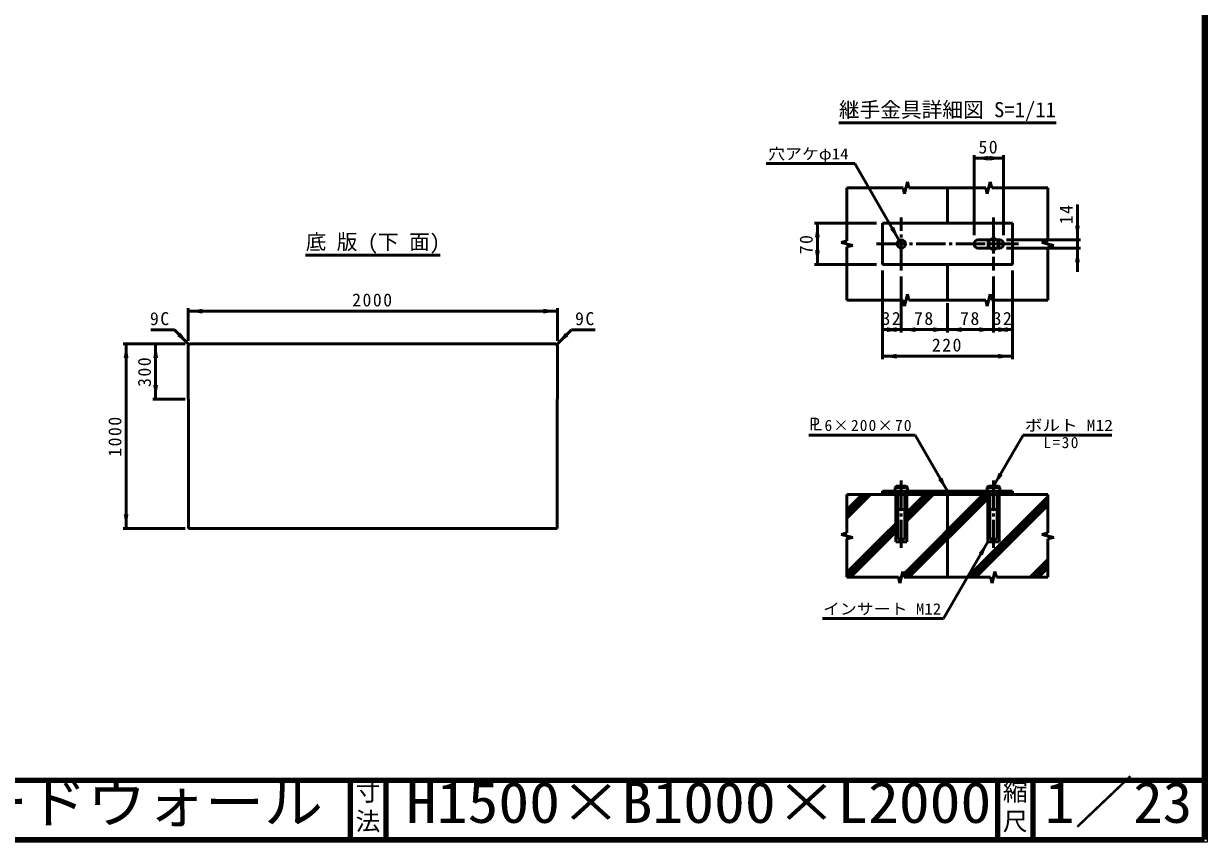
# Model space of a CAD drawing. Units: millimetres, scale not verified, with parts at other scales. Extents: x 100 to 4105, y 100 to 2870.
# Drawn here: x 2102 to 4105, y 100 to 1485 of the extents above; entities that cross this region are included whole.
import ezdxf
from ezdxf.enums import TextEntityAlignment as Align

# ---------------------------------------------------------------- set-up
doc = ezdxf.new("R2010")
doc.units = ezdxf.units.MM
doc.header["$LTSCALE"] = 5
doc.linetypes.add('USER1', pattern=[13.4, 10, -1.2, 1, -1.2])
doc.linetypes.add('USER3', pattern=[8, 4, -4])
doc.layers.add('V-nasSTD', color=7, linetype='Continuous', lineweight=50)
doc.styles.add('ＭＳ ゴシック', font='')
doc.styles.get('ＭＳ ゴシック').set_extended_font_data('MS Gothic')

msp = doc.modelspace()

# ---------------------------------------------------------------- hatches: boundary and pattern name
at = {"layer": 'V-nasSTD'}
for points in [[(3734.273, 1257.354), (3734.273, 1253.354), (3710.273, 1257.354), (3734.273, 1261.354)], [(3736.273, 1257.354), (3736.273, 1261.354), (3760.273, 1257.354), (3736.273, 1253.354)], [(3445.273, 1123.354), (3441.273, 1123.354), (3445.273, 1147.354), (3449.273, 1123.354)], [(3885.273, 1143.354), (3889.273, 1143.354), (3885.273, 1119.354), (3881.273, 1143.354)], [(3571.773, 1139.201), (3575.237, 1141.201), (3583.773, 1118.417), (3568.309, 1137.201)], [(3885.273, 1081.354), (3881.273, 1081.354), (3885.273, 1105.354), (3889.273, 1081.354)], [(3445.273, 1101.354), (3449.273, 1101.354), (3445.273, 1077.354), (3441.273, 1101.354)], [(2404.767, 998.607), (2404.767, 994.607), (2380.767, 998.607), (2404.767, 1002.607)], [(2981.767, 998.607), (2981.767, 1002.607), (3005.767, 998.607), (2981.767, 994.607)], [(2365.202, 959.171), (2368.031, 962), (2382.173, 942.201), (2362.374, 956.343)], [(3021.331, 959.171), (3018.502, 962), (3004.36, 942.201), (3024.159, 956.343)], [(3579.273, 967.354), (3579.273, 963.354), (3555.273, 967.354), (3579.273, 971.354)], [(3563.273, 967.354), (3563.273, 971.354), (3587.273, 967.354), (3563.273, 963.354)], [(3611.273, 967.354), (3611.273, 963.354), (3587.273, 967.354), (3611.273, 971.354)], [(3641.273, 967.354), (3641.273, 971.354), (3665.273, 967.354), (3641.273, 963.354)], [(3689.273, 967.354), (3689.273, 963.354), (3665.273, 967.354), (3689.273, 971.354)], [(3719.273, 967.354), (3719.273, 971.354), (3743.273, 967.354), (3719.273, 963.354)], [(3767.273, 967.354), (3767.273, 963.354), (3743.273, 967.354), (3767.273, 971.354)], [(3751.273, 967.354), (3751.273, 971.354), (3775.273, 967.354), (3751.273, 963.354)], [(2275.767, 919.607), (2271.767, 919.607), (2275.767, 943.607), (2279.767, 919.607)], [(2325.767, 919.607), (2321.767, 919.607), (2325.767, 943.607), (2329.767, 919.607)], [(3579.273, 922.354), (3579.273, 918.354), (3555.273, 922.354), (3579.273, 926.354)], [(3751.273, 922.354), (3751.273, 926.354), (3775.273, 922.354), (3751.273, 918.354)], [(2325.767, 873.857), (2329.767, 873.857), (2325.767, 849.857), (2321.767, 873.857)], [(3755.273, 723.139), (3758.737, 721.139), (3743.273, 702.354), (3751.809, 725.139)], [(3653.273, 715.139), (3656.737, 717.139), (3665.273, 694.354), (3649.809, 713.139)], [(2275.767, 655.107), (2279.767, 655.107), (2275.767, 631.107), (2271.767, 655.107)], [(3721.773, 587.57), (3725.237, 585.57), (3733.773, 608.354), (3718.309, 589.57)]]:
    msp.add_hatch(color=256, dxfattribs=at).paths.add_polyline_path(points)

# ---------------------------------------------------------------- linework, layer by layer
at = {"layer": 'V-nasSTD', "lineweight": 100}
for p, q in [((4100, 105), (4100, 2865)), ((105, 205), (4100, 205)), ((2655, 205), (2655, 105)), ((2715, 205), (2715, 105)), ((3750, 205), (3750, 105)), ((3810, 205), (3810, 105)), ((105, 105), (4100, 105))]:
    msp.add_line(p, q, dxfattribs=at)
at = {"layer": 'V-nasSTD'}
for p, q in [((3481.523, 1317.354), (3849.023, 1317.354)), ((3710.273, 1262.354), (3710.273, 1127.354)), ((3760.273, 1262.354), (3760.273, 1127.354)), ((3358.773, 1248.32), (3508.773, 1248.32)), ((3583.773, 1118.417), (3508.773, 1248.32)), ((3710.273, 1257.354), (3760.273, 1257.354)), ((3495.273, 1207.354), (3590.273, 1207.354)), ((3495.273, 1117.354), (3495.273, 1207.354)), ((3590.273, 1207.354), (3592.773, 1197.354)), ((3597.773, 1217.354), (3592.773, 1197.354)), ((3597.773, 1217.354), (3600.273, 1207.354)), ((3600.273, 1207.354), (3730.273, 1207.354)), ((3665.273, 1207.354), (3665.273, 1147.354)), ((3730.273, 1207.354), (3732.773, 1197.354)), ((3737.773, 1217.354), (3732.773, 1197.354)), ((3737.773, 1217.354), (3740.273, 1207.354)), ((3740.273, 1207.354), (3835.273, 1207.354)), ((3835.273, 1207.354), (3835.273, 1117.354)), ((3885.273, 1119.354), (3885.273, 1179.354)), ((3440.273, 1147.354), (3545.273, 1147.354)), ((3445.273, 1077.354), (3445.273, 1147.354)), ((3555.273, 1147.354), (3555.273, 1077.354)), ((3775.273, 1147.354), (3555.273, 1147.354)), ((3775.273, 1077.354), (3775.273, 1147.354)), ((3734.18, 1117.604), (3743.273, 1122.854)), ((3743.273, 1122.854), (3752.366, 1117.604)), ((3485.273, 1114.854), (3495.273, 1117.354)), ((3485.273, 1114.854), (3505.273, 1109.854)), ((3495.273, 1107.354), (3505.273, 1109.854)), ((3495.273, 1017.354), (3495.273, 1107.354)), ((3717.273, 1119.354), (3737.211, 1119.354)), ((3737.211, 1105.354), (3717.273, 1105.354)), ((3734.18, 1107.104), (3734.18, 1117.604)), ((3743.273, 1101.854), (3734.18, 1107.104)), ((3752.366, 1107.104), (3743.273, 1101.854)), ((3749.335, 1119.354), (3753.273, 1119.354)), ((3753.273, 1105.354), (3749.335, 1105.354)), ((3752.366, 1117.604), (3752.366, 1107.104)), ((3890.273, 1119.354), (3765.273, 1119.354)), ((3890.273, 1105.354), (3765.273, 1105.354)), ((3825.273, 1114.854), (3835.273, 1117.354)), ((3825.273, 1114.854), (3845.273, 1109.854)), ((3835.273, 1107.354), (3845.273, 1109.854)), ((3835.273, 1107.354), (3835.273, 1017.354)), ((3885.273, 1105.354), (3885.273, 1119.354)), ((3885.273, 1065.354), (3885.273, 1105.354)), ((2579.517, 1093.607), (2807.017, 1093.607)), ((3440.273, 1077.354), (3545.273, 1077.354)), ((3555.273, 1077.354), (3775.273, 1077.354)), ((3555.273, 1067.354), (3555.273, 917.354)), ((3665.273, 1077.354), (3665.273, 1017.354)), ((3775.273, 1067.354), (3775.273, 917.354)), ((3587.273, 1057.354), (3587.273, 962.354)), ((3743.273, 1057.354), (3743.273, 962.354)), ((3597.773, 1027.354), (3592.773, 1007.354)), ((3597.773, 1027.354), (3600.273, 1017.354)), ((3737.773, 1027.354), (3732.773, 1007.354)), ((3737.773, 1027.354), (3740.273, 1017.354)), ((2380.767, 1003.607), (2380.767, 948.607)), ((3005.767, 1003.607), (3005.767, 948.607)), ((3590.273, 1017.354), (3495.273, 1017.354)), ((3590.273, 1017.354), (3592.773, 1007.354)), ((3730.273, 1017.354), (3600.273, 1017.354)), ((3665.273, 1012.354), (3665.273, 962.354)), ((3730.273, 1017.354), (3732.773, 1007.354)), ((3835.273, 1017.354), (3740.273, 1017.354)), ((3005.767, 998.607), (2380.767, 998.607)), ((2357.424, 966.949), (2317.424, 966.949)), ((2382.173, 942.201), (2357.424, 966.949)), ((3004.36, 942.201), (3029.109, 966.949)), ((3029.109, 966.949), (3069.109, 966.949)), ((3555.273, 967.354), (3587.273, 967.354)), ((3587.273, 967.354), (3665.273, 967.354)), ((3665.273, 967.354), (3743.273, 967.354)), ((3775.273, 967.354), (3743.273, 967.354)), ((2375.767, 943.607), (2270.767, 943.607)), ((2275.767, 943.607), (2275.767, 631.107)), ((2325.767, 943.607), (2325.767, 849.857)), ((2383.579, 943.607), (2380.767, 940.794)), ((3002.954, 943.607), (2383.579, 943.607)), ((3002.954, 943.607), (3005.767, 940.794)), ((2380.767, 940.794), (2380.767, 849.857)), ((3005.767, 849.857), (3005.767, 940.794)), ((3555.273, 922.354), (3775.273, 922.354)), ((2375.767, 849.857), (2320.767, 849.857)), ((2380.767, 849.857), (2381.548, 849.076)), ((2381.548, 849.076), (2381.548, 631.107)), ((3005.767, 849.857), (3004.985, 849.076)), ((3004.985, 631.107), (3004.985, 849.076)), ((3430.654, 788.957), (3610.654, 788.957)), ((3610.654, 788.957), (3665.273, 694.354)), ((3793.273, 788.957), (3743.273, 702.354)), ((3793.273, 788.957), (3943.273, 788.957)), ((3578.773, 702.354), (3576.773, 700.354)), ((3595.773, 702.354), (3578.773, 702.354)), ((3595.773, 702.354), (3597.773, 700.354)), ((3734.773, 702.354), (3732.773, 700.354)), ((3751.773, 702.354), (3734.773, 702.354)), ((3751.773, 702.354), (3753.773, 700.354)), ((3495.273, 688.354), (3495.273, 623.354)), ((3835.273, 688.354), (3495.273, 688.354)), ((3520.977, 688.354), (3495.273, 662.651)), ((3528.048, 688.354), (3495.273, 655.579)), ((3535.119, 688.354), (3495.273, 648.508)), ((3775.273, 694.354), (3555.273, 694.354)), ((3555.273, 694.354), (3555.273, 688.354)), ((3556.332, 688.354), (3562.332, 694.354)), ((3563.403, 688.354), (3569.403, 694.354)), ((3570.474, 688.354), (3576.474, 694.354)), ((3576.773, 700.354), (3576.773, 694.354)), ((3597.773, 700.354), (3576.773, 700.354)), ((3576.773, 694.354), (3597.773, 694.354)), ((3577.545, 688.354), (3581.273, 692.082)), ((3577.773, 608.354), (3577.773, 688.354)), ((3581.273, 664.354), (3581.273, 694.354)), ((3726.038, 688.354), (3591.026, 553.343)), ((3733.109, 688.354), (3593.109, 548.354)), ((3597.688, 694.354), (3593.273, 689.94)), ((3593.273, 694.354), (3593.273, 664.354)), ((3596.773, 608.354), (3596.773, 688.354)), ((3627.043, 688.354), (3596.773, 658.084)), ((3634.114, 688.354), (3596.773, 651.013)), ((3641.185, 688.354), (3596.773, 643.942)), ((3597.773, 694.354), (3597.773, 700.354)), ((3598.759, 688.354), (3604.759, 694.354)), ((3600.18, 548.354), (3733.773, 681.947)), ((3605.83, 688.354), (3611.83, 694.354)), ((3612.901, 688.354), (3618.901, 694.354)), ((3619.972, 688.354), (3625.972, 694.354)), ((3627.043, 688.354), (3633.043, 694.354)), ((3634.114, 688.354), (3640.114, 694.354)), ((3641.185, 688.354), (3647.185, 694.354)), ((3648.256, 688.354), (3654.256, 694.354)), ((3655.327, 688.354), (3661.327, 694.354)), ((3662.398, 688.354), (3665.273, 691.229)), ((3668.398, 694.354), (3665.273, 691.229)), ((3665.273, 688.354), (3665.273, 548.354)), ((3669.469, 688.354), (3675.469, 694.354)), ((3676.54, 688.354), (3682.54, 694.354)), ((3683.611, 688.354), (3689.611, 694.354)), ((3690.683, 688.354), (3696.683, 694.354)), ((3697.754, 688.354), (3703.754, 694.354)), ((3699.175, 548.354), (3835.273, 684.452)), ((3704.825, 688.354), (3710.825, 694.354)), ((3711.896, 688.354), (3717.896, 694.354)), ((3718.967, 688.354), (3724.967, 694.354)), ((3726.038, 688.354), (3732.038, 694.354)), ((3732.773, 700.354), (3732.773, 694.354)), ((3753.773, 700.354), (3732.773, 700.354)), ((3732.773, 694.354), (3753.773, 694.354)), ((3733.109, 688.354), (3737.273, 692.518)), ((3733.773, 608.354), (3733.773, 688.354)), ((3737.273, 664.354), (3737.273, 694.354)), ((3753.251, 694.354), (3749.273, 690.376)), ((3749.273, 694.354), (3749.273, 664.354)), ((3752.773, 608.354), (3752.773, 688.354)), ((3753.773, 694.354), (3753.773, 700.354)), ((3754.322, 688.354), (3760.322, 694.354)), ((3761.393, 688.354), (3767.393, 694.354)), ((3768.464, 688.354), (3774.464, 694.354)), ((3775.273, 694.354), (3775.273, 688.354)), ((3835.273, 623.354), (3835.273, 688.354)), ((3581.273, 614.354), (3581.273, 664.354)), ((3593.273, 614.354), (3593.273, 664.354)), ((3706.246, 548.354), (3835.273, 677.381)), ((3713.317, 548.354), (3835.273, 670.31)), ((3737.273, 614.354), (3737.273, 664.354)), ((3749.273, 614.354), (3749.273, 664.354)), ((2375.767, 631.107), (2270.767, 631.107)), ((2381.548, 631.107), (3004.985, 631.107)), ((3485.273, 620.854), (3495.273, 623.354)), ((3485.273, 620.854), (3505.273, 615.854)), ((3557.043, 618.354), (3577.773, 639.084)), ((3564.114, 618.354), (3577.773, 632.013)), ((3571.185, 618.354), (3577.773, 624.942)), ((3825.273, 620.854), (3835.273, 623.354)), ((3825.273, 620.854), (3845.273, 615.854)), ((3557.043, 618.354), (3495.273, 556.584)), ((3564.114, 618.354), (3495.273, 549.513)), ((3495.273, 613.354), (3505.273, 615.854)), ((3495.541, 613.422), (3495.273, 613.153)), ((3495.273, 613.354), (3495.273, 548.354)), ((3571.185, 618.354), (3501.185, 548.354)), ((3596.773, 608.354), (3577.773, 608.354)), ((3658.773, 478.451), (3733.773, 608.354)), ((3752.773, 608.354), (3733.773, 608.354)), ((3835.273, 613.354), (3845.273, 615.854)), ((3835.273, 613.354), (3835.273, 548.354)), ((3844.185, 615.582), (3844.62, 616.018)), ((3805.241, 548.354), (3835.273, 578.386)), ((3812.312, 548.354), (3835.273, 571.315)), ((3819.383, 548.354), (3835.273, 564.244)), ((3495.273, 548.354), (3582.273, 548.354)), ((3582.273, 548.354), (3584.773, 538.354)), ((3583.026, 545.343), (3587.685, 550.001)), ((3589.773, 558.354), (3584.773, 538.354)), ((3589.773, 558.354), (3592.273, 548.354)), ((3592.273, 548.354), (3738.273, 548.354)), ((3738.273, 548.354), (3740.773, 538.354)), ((3745.773, 558.354), (3740.773, 538.354)), ((3745.773, 558.354), (3748.273, 548.354)), ((3748.273, 548.354), (3835.273, 548.354)), ((3658.773, 478.451), (3453.773, 478.451))]:
    msp.add_line(p, q, dxfattribs=at)
at = {"layer": 'V-nasSTD', "linetype": 'USER1'}
for p, q in [((3587.273, 1067.354), (3587.273, 1157.354)), ((3743.273, 1157.354), (3743.273, 1067.354)), ((3545.273, 1112.354), (3785.273, 1112.354)), ((3587.273, 712.354), (3587.273, 598.354)), ((3743.273, 712.354), (3743.273, 598.354))]:
    msp.add_line(p, q, dxfattribs=at)
at = {"layer": 'V-nasSTD', "linetype": 'USER3'}
for p, q in [((3737.211, 1119.354), (3749.335, 1119.354)), ((3749.335, 1105.354), (3737.211, 1105.354))]:
    msp.add_line(p, q, dxfattribs=at)
at = {"layer": 'V-nasSTD', "lineweight": 13}
msp.add_lwpolyline([(100, 100), (100, 2870), (4105, 2870), (4105, 100)], close=True, dxfattribs=at)
at = {"layer": 'V-nasSTD'}
for centre, radius in [((3587.273, 1112.354), 7), ((3743.273, 1112.354), 8.5)]:
    msp.add_circle(centre, radius, dxfattribs=at)
for centre, radius, start, end in [((3717.273, 1112.354), 7, 90, 270), ((3753.273, 1112.354), 7, 270, 90), ((3587.273, 673.792), 28.562, 68.4314, 111.5686), ((3743.273, 673.792), 28.562, 68.4314, 111.5686), ((3587.273, 672.354), 10, 233.1301, 306.8699), ((3743.273, 672.354), 10, 233.1301, 306.8699), ((3587.273, 622.354), 10, 233.1301, 306.8699), ((3743.273, 622.354), 10, 233.1301, 306.8699)]:
    msp.add_arc(centre, radius, start, end, dxfattribs=at)

# ---------------------------------------------------------------- texts
at = {"layer": 'V-nasSTD', "style": 'ＭＳ ゴシック'}
for s, p in [('継手金具詳細図 S=1/11', (3665.273, 1352.354)), ('底 版 (下 面)', (2693.267, 1128.607))]:
    msp.add_text(s, height=25.66, dxfattribs=at).set_placement(p, align=Align.TOP_CENTER)
for s, height, width, p in [('穴アケφ14', 19.06, 1.1, (3430.023, 1274.32)), ('Ｐ', 21.63, 0.9, (3440.532, 818.457)), ('Ｌ', 21.63, 0.9, (3445.154, 818.457)), ('ボルト M12', 19.06, 1.15, (3870.773, 814.957)), ('インサート M12', 19.06, 1.1, (3554.773, 504.451))]:
    msp.add_text(s, height=height, dxfattribs=dict(at, width=width)).set_placement(p, align=Align.TOP_CENTER)
for s, width, p in [('ロードウォール', 1.05, (1910.5, 202.47)), ('H1500×B1000×L2000', 1.1, (2749.25, 202.508)), ('1／23', 1.05, (3830.25, 202.582))]:
    msp.add_text(s, height=69.65, dxfattribs=dict(at, width=width)).set_placement(p, align=Align.TOP_LEFT)
for s, p in [('寸', (2663.982, 200.999)), ('縮', (3758.982, 200.999)), ('法', (2663.976, 151.01)), ('尺', (3758.976, 151.01))]:
    msp.add_text(s, height=30.79, dxfattribs=at).set_placement(p, align=Align.TOP_LEFT)
at = {"layer": 'V-nasSTD', "attachment_point": 2, "style": 'ＭＳ ゴシック'}
for s, insert, char_height in [('\\T1.17;50', (3735.273, 1287.354), 21.99), ('\\T1.17;2000', (2693.267, 1028.607), 21.99), ('\\T1.17;9C', (2333.674, 996.949), 21.99), ('\\T1.17;9C', (3052.859, 996.949), 21.99), ('\\T1.17;32', (3571.273, 997.354), 21.99), ('\\T1.17;78', (3626.273, 997.354), 21.99), ('\\T1.17;78', (3704.273, 997.354), 21.99), ('\\T1.17;32', (3759.273, 997.354), 21.99), ('\\T1.17;220', (3665.273, 952.354), 21.99), ('\\T1.15;6×200×70', (3531.904, 814.957), 19.06), ('\\T1.19;L=30', (3858.492, 785.997), 19.06)]:
    msp.add_mtext(s, dxfattribs=dict(at, insert=insert, char_height=char_height))
at = {"layer": 'V-nasSTD', "char_height": 21.99, "attachment_point": 2, "rotation": 90, "style": 'ＭＳ ゴシック'}
for s, insert in [('\\T1.17;14', (3855.273, 1163.104)), ('\\T1.17;70', (3415.273, 1112.354)), ('\\T1.17;300', (2295.767, 896.732)), ('\\T1.17;1000', (2245.767, 787.357))]:
    msp.add_mtext(s, dxfattribs=dict(at, insert=insert))

doc.saveas('drawing.dxf')
